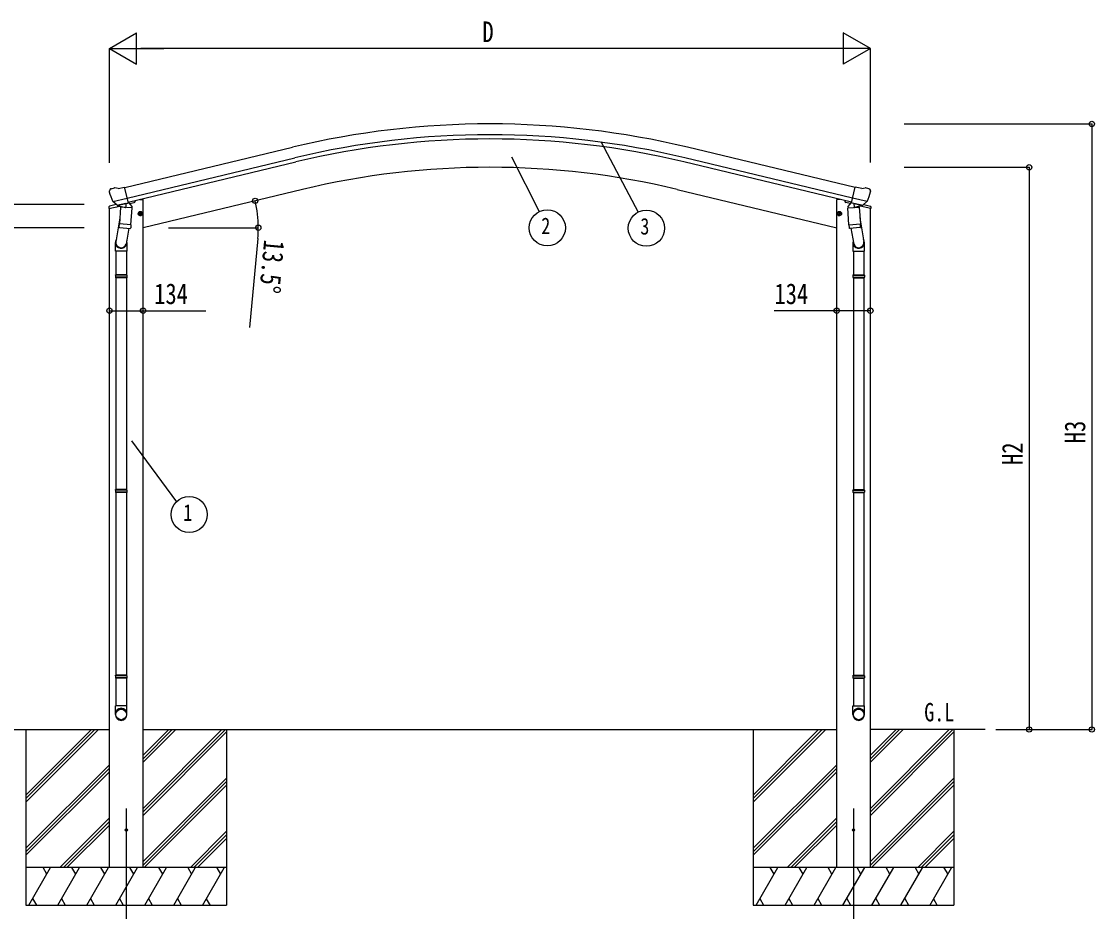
# Model space of a CAD drawing. Units: millimetres, scale not verified. Extents: x -10512 to 10512, y -7425 to 7425.
# Drawn here: x -8285 to -4007, y -5375 to -1828 of the extents above; entities that cross this region are included whole.
import ezdxf
from ezdxf.enums import TextEntityAlignment as Align

# ---------------------------------------------------------------- set-up
doc = ezdxf.new("R2010")
doc.units = ezdxf.units.MM
doc.header["$LTSCALE"] = 25
for name, color, linetype in [('0-2_USER1', 3, 'Continuous'), ('0-3_YKK_12', 2, 'Continuous'), ('0-4_YKK_13', 4, 'Continuous'), ('0-5_YKK_A1', 4, 'Continuous'), ('0-6_YKK_D', 6, 'Continuous')]:
    doc.layers.add(name, color=color, linetype=linetype)
doc.styles.add('ＭＳ ゴシック', font='')
doc.styles.get('ＭＳ ゴシック').set_extended_font_data('MS Gothic')

msp = doc.modelspace()

# ---------------------------------------------------------------- linework, layer by layer
at = {"layer": '0-3_YKK_12'}
for p, q in [((-7866.87, -4965.16), (-7866.87, -5460.45)), ((-4968.1, -4965.16), (-4968.1, -5460.45))]:
    msp.add_line(p, q, dxfattribs=at)
at = {"layer": '0-4_YKK_13'}
for p, q in [((-7934.77, -2505.43), (-7934.49, -2506.58)), ((-7930.55, -2496.86), (-7934.41, -2503.15)), ((-7927.45, -2494.61), (-7914.27, -2491.44)), ((-7899.71, -2494.12), (-7912.97, -2491.42)), ((-7899.71, -2494.12), (-7873.78, -2487.89)), ((-4935.25, -2494.12), (-4961.18, -2487.89)), ((-4935.25, -2494.12), (-4921.99, -2491.42)), ((-4907.51, -2494.61), (-4920.69, -2491.44)), ((-4904.41, -2496.86), (-4900.56, -2503.15)), ((-4900.2, -2505.43), (-4900.47, -2506.58)), ((-7936.35, -2573.87), (-7893.19, -2563.51)), ((-7907.27, -2557.64), (-7934.05, -2564.07)), ((-7920.71, -2545.74), (-7863.21, -2531.93)), ((-7903.86, -2560.65), (-7920.24, -2546.16)), ((-7901.15, -2561.22), (-7893.63, -2559.41)), ((-7900.32, -2561.11), (-7898.79, -2560.74)), ((-7898.79, -2560.74), (-7862.08, -2551.93)), ((-7896.95, -2560.97), (-7897, -2561.71)), ((-7896.25, -2562.75), (-7870.43, -2569.19)), ((-7887.55, -2564.92), (-7887.78, -2568.21)), ((-7868.04, -2553.75), (-7869.06, -2568.36)), ((-7862.08, -2551.93), (-7860.55, -2551.56)), ((-7859, -2549.46), (-7858.06, -2549.53)), ((-7858.06, -2549.53), (-7844.74, -2564.84)), ((-7854.06, -2554.12), (-7835.63, -2549.69)), ((-7844.74, -2564.84), (-7845.19, -2571.19)), ((-7831.8, -2541.54), (-7831.8, -2544.83)), ((-5003.17, -2541.54), (-5003.17, -2544.83)), ((-4980.9, -2554.12), (-4999.34, -2549.69)), ((-4976.91, -2549.53), (-4990.22, -2564.84)), ((-4990.22, -2564.84), (-4989.78, -2571.19)), ((-4975.96, -2549.46), (-4976.91, -2549.53)), ((-4972.88, -2551.93), (-4974.41, -2551.56)), ((-4936.18, -2560.74), (-4972.88, -2551.93)), ((-4914.25, -2545.74), (-4971.76, -2531.93)), ((-4966.93, -2553.75), (-4965.91, -2568.36)), ((-4938.72, -2562.75), (-4964.53, -2569.19)), ((-4947.41, -2564.92), (-4947.18, -2568.21)), ((-4898.61, -2573.87), (-4941.77, -2563.51)), ((-4933.81, -2561.22), (-4941.33, -2559.41)), ((-4938.01, -2560.97), (-4937.96, -2561.71)), ((-4934.65, -2561.11), (-4936.18, -2560.74)), ((-4931.1, -2560.65), (-4914.72, -2546.16)), ((-4927.7, -2557.64), (-4900.91, -2564.07)), ((-7936.35, -2566.98), (-7936.35, -2573.87)), ((-7889.33, -2568.1), (-7894, -2634.94)), ((-7843.64, -2571.29), (-7889.33, -2568.1)), ((-7848.31, -2638.13), (-7843.64, -2571.29)), ((-7820.47, -2595.93), (-7801.02, -2591.26)), ((-7815.91, -2588.15), (-7818.04, -2595.35)), ((-7808.61, -2586.4), (-7815.91, -2588.15)), ((-7808.41, -2603.32), (-7813.08, -2583.87)), ((-7803.45, -2591.85), (-7808.61, -2586.4)), ((-7805.58, -2599.04), (-7803.45, -2591.85)), ((-5014.49, -2595.93), (-5033.94, -2591.26)), ((-5031.52, -2591.85), (-5026.35, -2586.4)), ((-5029.38, -2599.04), (-5031.52, -2591.85)), ((-5026.55, -2603.32), (-5021.88, -2583.87)), ((-5026.35, -2586.4), (-5019.05, -2588.15)), ((-5019.05, -2588.15), (-5016.92, -2595.35)), ((-4991.32, -2571.29), (-4945.64, -2568.1)), ((-4986.65, -2638.13), (-4991.32, -2571.29)), ((-4945.64, -2568.1), (-4940.96, -2634.94)), ((-4898.61, -2566.98), (-4898.61, -2573.87)), ((-7892.27, -2610.17), (-7908.18, -2706.34)), ((-7894.86, -2647.4), (-7893.99, -2634.94)), ((-7894.47, -2648.76), (-7894.47, -2648.76)), ((-7848.31, -2638.13), (-7894, -2634.94)), ((-7893.02, -2649.54), (-7851.32, -2652.46)), ((-7848.33, -2638.13), (-7849.21, -2650.83)), ((-4986.65, -2638.13), (-4940.96, -2634.94)), ((-4986.64, -2638.13), (-4985.75, -2650.83)), ((-4941.95, -2649.54), (-4983.64, -2652.46)), ((-4942.69, -2610.17), (-4926.78, -2706.34)), ((-4940.1, -2647.4), (-4940.98, -2634.94)), ((-4940.5, -2648.76), (-4940.5, -2648.76)), ((-7856.75, -2652.08), (-7867.48, -2715.66)), ((-4978.22, -2652.08), (-4967.48, -2715.66)), ((-7910.33, -2743.5), (-7910.33, -2709.15)), ((-7864.33, -2708.85), (-7864.33, -2743.5)), ((-4970.63, -2708.85), (-4970.63, -2743.5)), ((-4924.63, -2743.5), (-4924.63, -2709.15)), ((-7864.33, -2743.5), (-7910.33, -2743.5)), ((-7908.33, -2743.5), (-7908.33, -2837.5)), ((-7866.33, -2743.5), (-7866.33, -2837.5)), ((-4970.63, -2743.5), (-4924.63, -2743.5)), ((-4968.63, -2743.5), (-4968.63, -2837.5)), ((-4926.63, -2743.5), (-4926.63, -2837.5)), ((-7910.33, -2839.5), (-7909.33, -2837.5)), ((-7864.33, -2839.5), (-7910.33, -2839.5)), ((-7864.33, -2847.5), (-7910.33, -2847.5)), ((-7865.33, -2837.5), (-7909.33, -2837.5)), ((-7865.33, -2849.5), (-7909.33, -2849.5)), ((-7908.33, -2849.5), (-7908.33, -3693.69)), ((-7866.33, -2849.5), (-7866.33, -3693.69)), ((-7864.33, -2839.5), (-7865.33, -2837.5)), ((-7864.33, -2847.5), (-7865.33, -2849.5)), ((-7864.33, -2839.5), (-7864.33, -2847.5)), ((-4970.63, -2839.5), (-4969.63, -2837.5)), ((-4970.63, -2839.5), (-4924.63, -2839.5)), ((-4970.63, -2839.5), (-4970.63, -2847.5)), ((-4970.63, -2847.5), (-4924.63, -2847.5)), ((-4970.63, -2847.5), (-4969.63, -2849.5)), ((-4969.63, -2837.5), (-4925.63, -2837.5)), ((-4969.63, -2849.5), (-4925.63, -2849.5)), ((-4968.63, -2849.5), (-4968.63, -3693.69)), ((-4926.63, -2849.5), (-4926.63, -3693.69)), ((-4924.63, -2839.5), (-4925.63, -2837.5)), ((-7910.33, -3695.69), (-7909.33, -3693.69)), ((-7864.33, -3695.69), (-7910.33, -3695.69)), ((-7864.33, -3703.69), (-7910.33, -3703.69)), ((-7865.33, -3693.69), (-7909.33, -3693.69)), ((-7865.33, -3705.69), (-7909.33, -3705.69)), ((-7908.33, -3705.69), (-7908.33, -4433.88)), ((-7866.33, -3705.69), (-7866.33, -4433.88)), ((-7864.33, -3695.69), (-7865.33, -3693.69)), ((-7864.33, -3703.69), (-7865.33, -3705.69)), ((-7864.33, -3695.69), (-7864.33, -3703.69)), ((-4970.63, -3695.69), (-4969.63, -3693.69)), ((-4970.63, -3695.69), (-4924.63, -3695.69)), ((-4970.63, -3695.69), (-4970.63, -3703.69)), ((-4970.63, -3703.69), (-4924.63, -3703.69)), ((-4970.63, -3703.69), (-4969.63, -3705.69)), ((-4969.63, -3693.69), (-4925.63, -3693.69)), ((-4969.63, -3705.69), (-4925.63, -3705.69)), ((-4968.63, -3705.69), (-4968.63, -4433.88)), ((-4926.63, -3705.69), (-4926.63, -4433.88)), ((-4924.63, -3695.69), (-4925.63, -3693.69)), ((-7910.33, -4435.88), (-7909.33, -4433.88)), ((-7864.33, -4435.88), (-7910.33, -4435.88)), ((-7864.33, -4443.88), (-7910.33, -4443.88)), ((-7865.33, -4433.88), (-7909.33, -4433.88)), ((-7865.33, -4445.88), (-7909.33, -4445.88)), ((-7908.33, -4445.88), (-7908.33, -4555.88)), ((-7866.33, -4445.88), (-7866.33, -4555.88)), ((-7864.33, -4435.88), (-7865.33, -4433.88)), ((-7864.33, -4443.88), (-7865.33, -4445.88)), ((-7864.33, -4435.88), (-7864.33, -4443.88)), ((-4970.63, -4435.88), (-4969.63, -4433.88)), ((-4970.63, -4435.88), (-4924.63, -4435.88)), ((-4970.63, -4435.88), (-4970.63, -4443.88)), ((-4970.63, -4443.88), (-4924.63, -4443.88)), ((-4970.63, -4443.88), (-4969.63, -4445.88)), ((-4969.63, -4433.88), (-4925.63, -4433.88)), ((-4969.63, -4445.88), (-4925.63, -4445.88)), ((-4968.63, -4445.88), (-4968.63, -4555.88)), ((-4926.63, -4445.88), (-4926.63, -4555.88)), ((-4924.63, -4435.88), (-4925.63, -4433.88)), ((-7910.33, -4590.02), (-7910.33, -4555.88)), ((-7864.33, -4555.88), (-7910.33, -4555.88)), ((-7864.33, -4590.02), (-7864.33, -4555.88)), ((-4970.63, -4590.02), (-4970.63, -4555.88)), ((-4970.63, -4555.88), (-4924.63, -4555.88)), ((-4924.63, -4590.02), (-4924.63, -4555.88))]:
    msp.add_line(p, q, dxfattribs=at)
for points in [[(-7868.35, -2553.34), (-7858.63, -2551.01), (-7873.78, -2487.89)], [(-4966.61, -2553.34), (-4976.34, -2551.01), (-4961.18, -2487.89)], [(-7920.99, -2545.16), (-7920.4, -2546.01), (-7920.24, -2546.16)], [(-7868.35, -2553.34), (-7868.59, -2553.49), (-7893.36, -2559.44), (-7893.63, -2559.41)], [(-4966.61, -2553.34), (-4966.38, -2553.49), (-4941.61, -2559.44), (-4941.33, -2559.41)], [(-4913.98, -2545.16), (-4914.56, -2546.01), (-4914.72, -2546.16)], [(-7818.04, -2595.35), (-7812.88, -2600.79), (-7805.58, -2599.04)], [(-5016.92, -2595.35), (-5022.09, -2600.79), (-5029.38, -2599.04)], [(-7910.33, -2839.5), (-7910.33, -2847.5), (-7909.33, -2849.5)], [(-4924.63, -2839.5), (-4924.63, -2847.5), (-4925.63, -2849.5)], [(-7910.33, -3695.69), (-7910.33, -3703.69), (-7909.33, -3705.69)], [(-4924.63, -3695.69), (-4924.63, -3703.69), (-4925.63, -3705.69)], [(-7910.33, -4435.88), (-7910.33, -4443.88), (-7909.33, -4445.88)], [(-4924.63, -4435.88), (-4924.63, -4443.88), (-4925.63, -4445.88)]]:
    msp.add_lwpolyline(points, dxfattribs=at)
for centre, radius in [((-7810.75, -2593.6), 8.5), ((-7810.75, -2593.6), 7.7), ((-7810.75, -2593.6), 6.5), ((-5024.22, -2593.6), 8.5), ((-5024.22, -2593.6), 7.7), ((-5024.22, -2593.6), 6.5), ((-7866.87, -5050), 4.5), ((-4968.1, -5050), 4.5)]:
    msp.add_circle(centre, radius, dxfattribs=at)
for centre, radius, start, end in [((-7737.69, -2459.33), 202.4, 193.5, 205.09125), ((-7926.29, -2499.47), 5, 103.5, 148.5), ((-7913.57, -2494.36), 3, 78.5, 103.5), ((-4921.39, -2494.36), 3, 76.5, 101.5), ((-5097.28, -2459.33), 202.4, 334.90875, 346.5), ((-4908.68, -2499.47), 5, 31.5, 76.5), ((-7933.35, -2566.98), 3, 103.5, 180), ((-7900.43, -2560.62), 0.5, 248.23754, 283.5), ((-7897.45, -2560.94), 0.5, 356, 103.5), ((-7896, -2561.78), 1, 176, 256), ((-7867.44, -2553.84), 0.604, 100.59842, 172.20595), ((-7860.67, -2551.08), 0.5, 283.5, 318.76246), ((-7836.8, -2544.83), 5, 283.5, 0), ((-4998.17, -2544.83), 5, 180, 256.5), ((-4974.29, -2551.08), 0.5, 221.23754, 256.5), ((-4967.53, -2553.84), 0.604, 7.79405, 79.40158), ((-4938.96, -2561.78), 1, 284, 4), ((-4937.52, -2560.94), 0.5, 76.5, 184), ((-4934.53, -2560.62), 0.5, 256.5, 291.76246), ((-4901.61, -2566.98), 3, 0, 76.5), ((-7870.08, -2568.22), 1.03, 250.03897, 351.96569), ((-4964.89, -2568.22), 1.03, 188.03431, 289.96103), ((-7892.92, -2647.57), 1.95, 175.04017, 217.47766), ((-7892.88, -2647.54), 2, 217.40962, 266), ((-7851.18, -2650.46), 2, 266, 349.46843), ((-4983.78, -2650.46), 2, 190.53157, 274), ((-4942.09, -2647.54), 2, 274, 322.59038), ((-4942.04, -2647.57), 1.95, 322.52234, 4.95983), ((-7880.33, -2709.15), 30, 177.45142, 180), ((-4954.63, -2709.15), 30, 0, 2.54858)]:
    msp.add_arc(centre, radius, start, end, dxfattribs=at)
for centre, major_axis, ratio, start_param, end_param in [((-7931.85, -2504.72), (-1.57, -2.57), 0.99628, 4.712389, 5.4996506), ((-4903.12, -2504.72), (1.57, -2.57), 0.99628, 0.7835347, 1.5707963), ((-7901.88, -2558.39), (-0.73, -2.92), 0.997631, 5.8041905, 6.6006116), ((-7901.82, -2558.17), (2.63, 3.16), 0.650902, 4.0958226, 4.1686332), ((-7901.85, -2558.29), (-0.73, -2.92), 0.997631, 0.3902369, 0.4789948), ((-4933.11, -2558.29), (0.73, -2.92), 0.997631, 5.8041905, 5.8929484), ((-4933.15, -2558.17), (-2.63, 3.16), 0.650902, 2.1145521, 2.1873627), ((-4933.09, -2558.39), (0.73, -2.92), 0.997631, 5.965759, 6.7621801), ((-7887.33, -2708.85), (23, 0), 0.996195, 2.5560258, 6.5663028), ((-7887.33, -2708.85), (21, 0), 0.996195, 2.9349147, 5.9512394), ((-4947.63, -2708.85), (-23, 0), 0.996195, 6.0000678, 10.0103449), ((-4947.63, -2708.85), (-21, 0), 0.996195, 0.3319459, 3.3482706), ((-7887.33, -4588.27), (-23, 0), 0.996195, 3.1415927, 6.2831853), ((-7887.33, -4590.02), (-23, 0), 0.996195, 3.1415927, 6.2831853), ((-4947.63, -4588.27), (23, 0), 0.996195, 6.2831853, 9.424778), ((-4947.63, -4590.02), (23, 0), 0.996195, 6.2831853, 9.424778), ((-7887.33, -4590.02), (0, -23.43), 0.981806, 4.712389, 7.8539816), ((-4947.63, -4590.02), (0, -23.43), 0.981806, 4.712389, 7.8539816)]:
    msp.add_ellipse(centre, major_axis=major_axis, ratio=ratio, start_param=start_param, end_param=end_param, dxfattribs=at)
for centre, major_axis in [((-7887.33, -4590.02), (21, 0)), ((-4947.63, -4590.02), (-21, 0))]:
    msp.add_ellipse(centre, major_axis=major_axis, ratio=0.996195, dxfattribs=at)
at = {"layer": '0-5_YKK_A1'}
for p, q in [((-7873.31, -2489.84), (-7204.89, -2329.36)), ((-4961.65, -2489.84), (-5630.07, -2329.36)), ((-7863.24, -2531.81), (-7194.82, -2371.34)), ((-7859.31, -2548.18), (-7190.89, -2387.71)), ((-4975.66, -2548.18), (-5644.08, -2387.71)), ((-4971.73, -2531.81), (-5640.15, -2371.34)), ((-7164.51, -2497.58), (-7799.87, -2650.12)), ((-5670.46, -2497.58), (-5035.1, -2650.12)), ((-7812.63, -2536.97), (-7799.87, -2536.97)), ((-7799.87, -5200), (-7799.87, -2536.97)), ((-5035.1, -5200), (-5035.1, -2536.97)), ((-5022.34, -2536.97), (-5035.1, -2536.97)), ((-7933.87, -5200), (-7933.87, -2573.31)), ((-4901.1, -5200), (-4901.1, -2573.31)), ((-8464.77, -4650), (-7933.87, -4650)), ((-8266.87, -4910.98), (-8005.89, -4650)), ((-8266.87, -4925.12), (-7991.75, -4650)), ((-8266.87, -4939.26), (-7977.6, -4650)), ((-8266.87, -4650), (-8266.87, -5350)), ((-7799.87, -4650), (-5035.1, -4650)), ((-7799.87, -4964.48), (-7485.39, -4650)), ((-7799.87, -4978.62), (-7471.25, -4650)), ((-7799.87, -4780.63), (-7669.24, -4650)), ((-7799.87, -4766.49), (-7683.38, -4650)), ((-7799.87, -4752.35), (-7697.52, -4650)), ((-7799.87, -4992.76), (-7466.87, -4659.76)), ((-7466.87, -4650), (-7466.87, -5350)), ((-5368.1, -4910.98), (-5107.12, -4650)), ((-5368.1, -4925.12), (-5092.97, -4650)), ((-5368.1, -4939.26), (-5078.83, -4650)), ((-5368.1, -4650), (-5368.1, -5350)), ((-4443.69, -4650), (-4901.1, -4650)), ((-4901.1, -4964.48), (-4586.62, -4650)), ((-4901.1, -4978.62), (-4572.47, -4650)), ((-4901.1, -4780.63), (-4770.46, -4650)), ((-4901.1, -4766.49), (-4784.61, -4650)), ((-4901.1, -4752.35), (-4798.75, -4650)), ((-4901.1, -4992.76), (-4568.1, -4659.76)), ((-4568.1, -4650), (-4568.1, -5350)), ((-8266.87, -5123.11), (-7933.87, -4790.11)), ((-5368.1, -5123.11), (-5035.1, -4790.11)), ((-8266.87, -5137.25), (-7933.87, -4804.25)), ((-8266.87, -5151.39), (-7933.87, -4818.4)), ((-5368.1, -5137.25), (-5035.1, -4804.25)), ((-5368.1, -5151.39), (-5035.1, -4818.4)), ((-7799.87, -5176.61), (-7466.87, -4843.61)), ((-7799.87, -5190.75), (-7466.87, -4857.75)), ((-7794.97, -5200), (-7466.87, -4871.89)), ((-4901.1, -5176.61), (-4568.1, -4843.61)), ((-4901.1, -5190.75), (-4568.1, -4857.75)), ((-4896.2, -5200), (-4568.1, -4871.89)), ((-8131.63, -5200), (-7933.87, -5002.24)), ((-5232.86, -5200), (-5035.1, -5002.24)), ((-8116.87, -5199.38), (-7933.87, -5016.38)), ((-8103.34, -5200), (-7933.87, -5030.53)), ((-5218.1, -5199.38), (-5035.1, -5016.38)), ((-5204.57, -5200), (-5035.1, -5030.53)), ((-7611.13, -5200), (-7466.87, -5055.74)), ((-7596.98, -5200), (-7466.87, -5069.88)), ((-7582.84, -5200), (-7466.87, -5084.03)), ((-4712.36, -5200), (-4568.1, -5055.74)), ((-4698.21, -5200), (-4568.1, -5069.88)), ((-4684.07, -5200), (-4568.1, -5084.03)), ((-7466.87, -5200), (-8266.87, -5200)), ((-8255.32, -5350), (-8168.72, -5200)), ((-8183.72, -5225.98), (-8198.72, -5200)), ((-8139.85, -5350), (-8053.25, -5200)), ((-8068.25, -5225.98), (-8083.25, -5200)), ((-8024.38, -5350), (-7937.78, -5200)), ((-7952.78, -5225.98), (-7967.78, -5200)), ((-7908.91, -5350), (-7822.31, -5200)), ((-7837.31, -5225.98), (-7852.31, -5200)), ((-7793.44, -5350), (-7706.84, -5200)), ((-7721.84, -5225.98), (-7736.84, -5200)), ((-7677.97, -5350), (-7591.87, -5200.87)), ((-7621.37, -5200), (-7606.37, -5225.98)), ((-7563, -5350.86), (-7476.9, -5201.73)), ((-7506.4, -5200.87), (-7491.4, -5226.85)), ((-4568.1, -5200), (-5368.1, -5200)), ((-5356.55, -5350), (-5269.95, -5200)), ((-5284.95, -5225.98), (-5299.95, -5200)), ((-5241.08, -5350), (-5154.48, -5200)), ((-5169.48, -5225.98), (-5184.48, -5200)), ((-5125.61, -5350), (-5039.01, -5200)), ((-5054.01, -5225.98), (-5069.01, -5200)), ((-5010.14, -5350), (-4923.54, -5200)), ((-4938.54, -5225.98), (-4953.54, -5200)), ((-4894.67, -5350), (-4808.07, -5200)), ((-4823.07, -5225.98), (-4838.07, -5200)), ((-4779.2, -5350), (-4693.1, -5200.87)), ((-4722.6, -5200), (-4707.6, -5225.98)), ((-4664.23, -5350.86), (-4578.13, -5201.73)), ((-4607.63, -5200.87), (-4592.63, -5226.85)), ((-8240.32, -5324.02), (-8225.32, -5350)), ((-8124.85, -5324.02), (-8109.85, -5350)), ((-8009.38, -5324.02), (-7994.38, -5350)), ((-7893.91, -5324.02), (-7878.91, -5350)), ((-7778.44, -5324.02), (-7763.44, -5350)), ((-7662.97, -5324.02), (-7647.97, -5350)), ((-7548, -5324.89), (-7533, -5350.86)), ((-5341.55, -5324.02), (-5326.55, -5350)), ((-5226.08, -5324.02), (-5211.08, -5350)), ((-5110.61, -5324.02), (-5095.61, -5350)), ((-4995.14, -5324.02), (-4980.14, -5350)), ((-4879.67, -5324.02), (-4864.67, -5350)), ((-4764.2, -5324.02), (-4749.2, -5350)), ((-4649.23, -5324.89), (-4634.23, -5350.86)), ((-8266.87, -5350), (-7466.87, -5350)), ((-5368.1, -5350), (-4568.1, -5350))]:
    msp.add_line(p, q, dxfattribs=at)
for radius in [3373, 3329.83, 3313, 3200]:
    msp.add_arc((-6417.48, -5609.17), radius, 76.5, 103.5, dxfattribs=at)
at = {"layer": '0-6_YKK_D'}
for p, q in [((-7934.37, -1936.17), (-7826.11, -1873.67)), ((-7826.11, -1998.67), (-7826.11, -1873.67)), ((-4900.6, -1936.17), (-5008.85, -1873.67)), ((-5008.85, -1873.67), (-5008.85, -1998.67)), ((-7934.37, -2391.4), (-7934.37, -1935.17)), ((-7934.37, -1936.17), (-7826.11, -1998.67)), ((-7934.37, -1936.17), (-7717.86, -1936.17)), ((-5025.6, -1936.17), (-7809.37, -1936.17)), ((-4900.6, -1936.17), (-5117.1, -1936.17)), ((-4900.6, -1936.17), (-5008.85, -1998.67)), ((-4900.6, -2390.4), (-4900.6, -1935.17)), ((-4765.82, -2236.17), (-4017.1, -2236.17)), ((-4018.1, -2236.17), (-4018.1, -4650)), ((-5976.01, -2306.28), (-5826.11, -2587.68)), ((-6330.95, -2367.69), (-6221.06, -2585.98)), ((-4766.82, -2409.17), (-4267.1, -2409.17)), ((-4268.1, -2409.17), (-4268.1, -4650)), ((-8034.37, -2557.15), (-8817.87, -2557.15)), ((-8034.37, -2650.24), (-8567.87, -2650.24)), ((-7698.87, -2650.12), (-7339.63, -2650.12)), ((-7342.6, -2692.57), (-7375.51, -3047.05)), ((-7846.35, -3499.31), (-7666.55, -3741.95)), ((-4401.33, -4650), (-4267.1, -4650)), ((-4400.33, -4650), (-4017.1, -4650))]:
    msp.add_line(p, q, dxfattribs=at)
for points in [[(-7933.87, -2980.76), (-7799.87, -2980.76), (-7550.03, -2980.76)], [(-4901.1, -2980.76), (-5035.1, -2980.76), (-5284.93, -2980.76)]]:
    msp.add_lwpolyline(points, dxfattribs=at)
for centre, radius in [((-4018.1, -2236.17), 10.62), ((-4268.1, -2409.17), 10.62), ((-7353.32, -2542.91), 10.62), ((-6188.69, -2650.29), 72), ((-5793.89, -2652.06), 72), ((-7340.63, -2650.12), 10.62), ((-7933.87, -2980.76), 10.62), ((-7799.87, -2980.76), 10.62), ((-5035.1, -2980.76), 10.62), ((-4901.1, -2980.76), 10.62), ((-7615.83, -3793.05), 72), ((-4268.1, -4650), 10.62), ((-4018.1, -4650), 10.62)]:
    msp.add_circle(centre, radius, dxfattribs=at)
for start, end in [(360, 13.5), (354.69567, 360)]:
    msp.add_arc((-7799.87, -2650.12), 459.24, start, end, dxfattribs=at)

# ---------------------------------------------------------------- texts
at = {"layer": '0-2_USER1', "style": 'ＭＳ ゴシック', "width": 0.8}
msp.add_text('G.L', height=73.31, dxfattribs=at).set_placement((-4686.34, -4639.4), align=Align.BOTTOM_LEFT)
at = {"layer": '0-6_YKK_D', "style": 'ＭＳ ゴシック', "width": 0.8}
for s, height, p in [('D', 82.48, (-6447.48, -1935.17)), ('2', 65.98, (-6212.69, -2695.29)), ('3', 65.98, (-5817.89, -2697.06)), ('134', 82.48, (-7755.7, -2979.09)), ('134', 82.48, (-5283.26, -2979.09)), ('1', 65.98, (-7639.83, -3838.05))]:
    msp.add_text(s, height=height, dxfattribs=at).set_placement(p, align=Align.BOTTOM_LEFT)
for s, rotation, p in [('13.5°', 264.696, (-7341.69, -2693.66)), ('H3', 90, (-4019.76, -3509.08)), ('H2', 90, (-4269.1, -3595.58))]:
    msp.add_text(s, height=82.48, rotation=rotation, dxfattribs=at).set_placement(p, align=Align.BOTTOM_LEFT)

doc.saveas('drawing.dxf')
